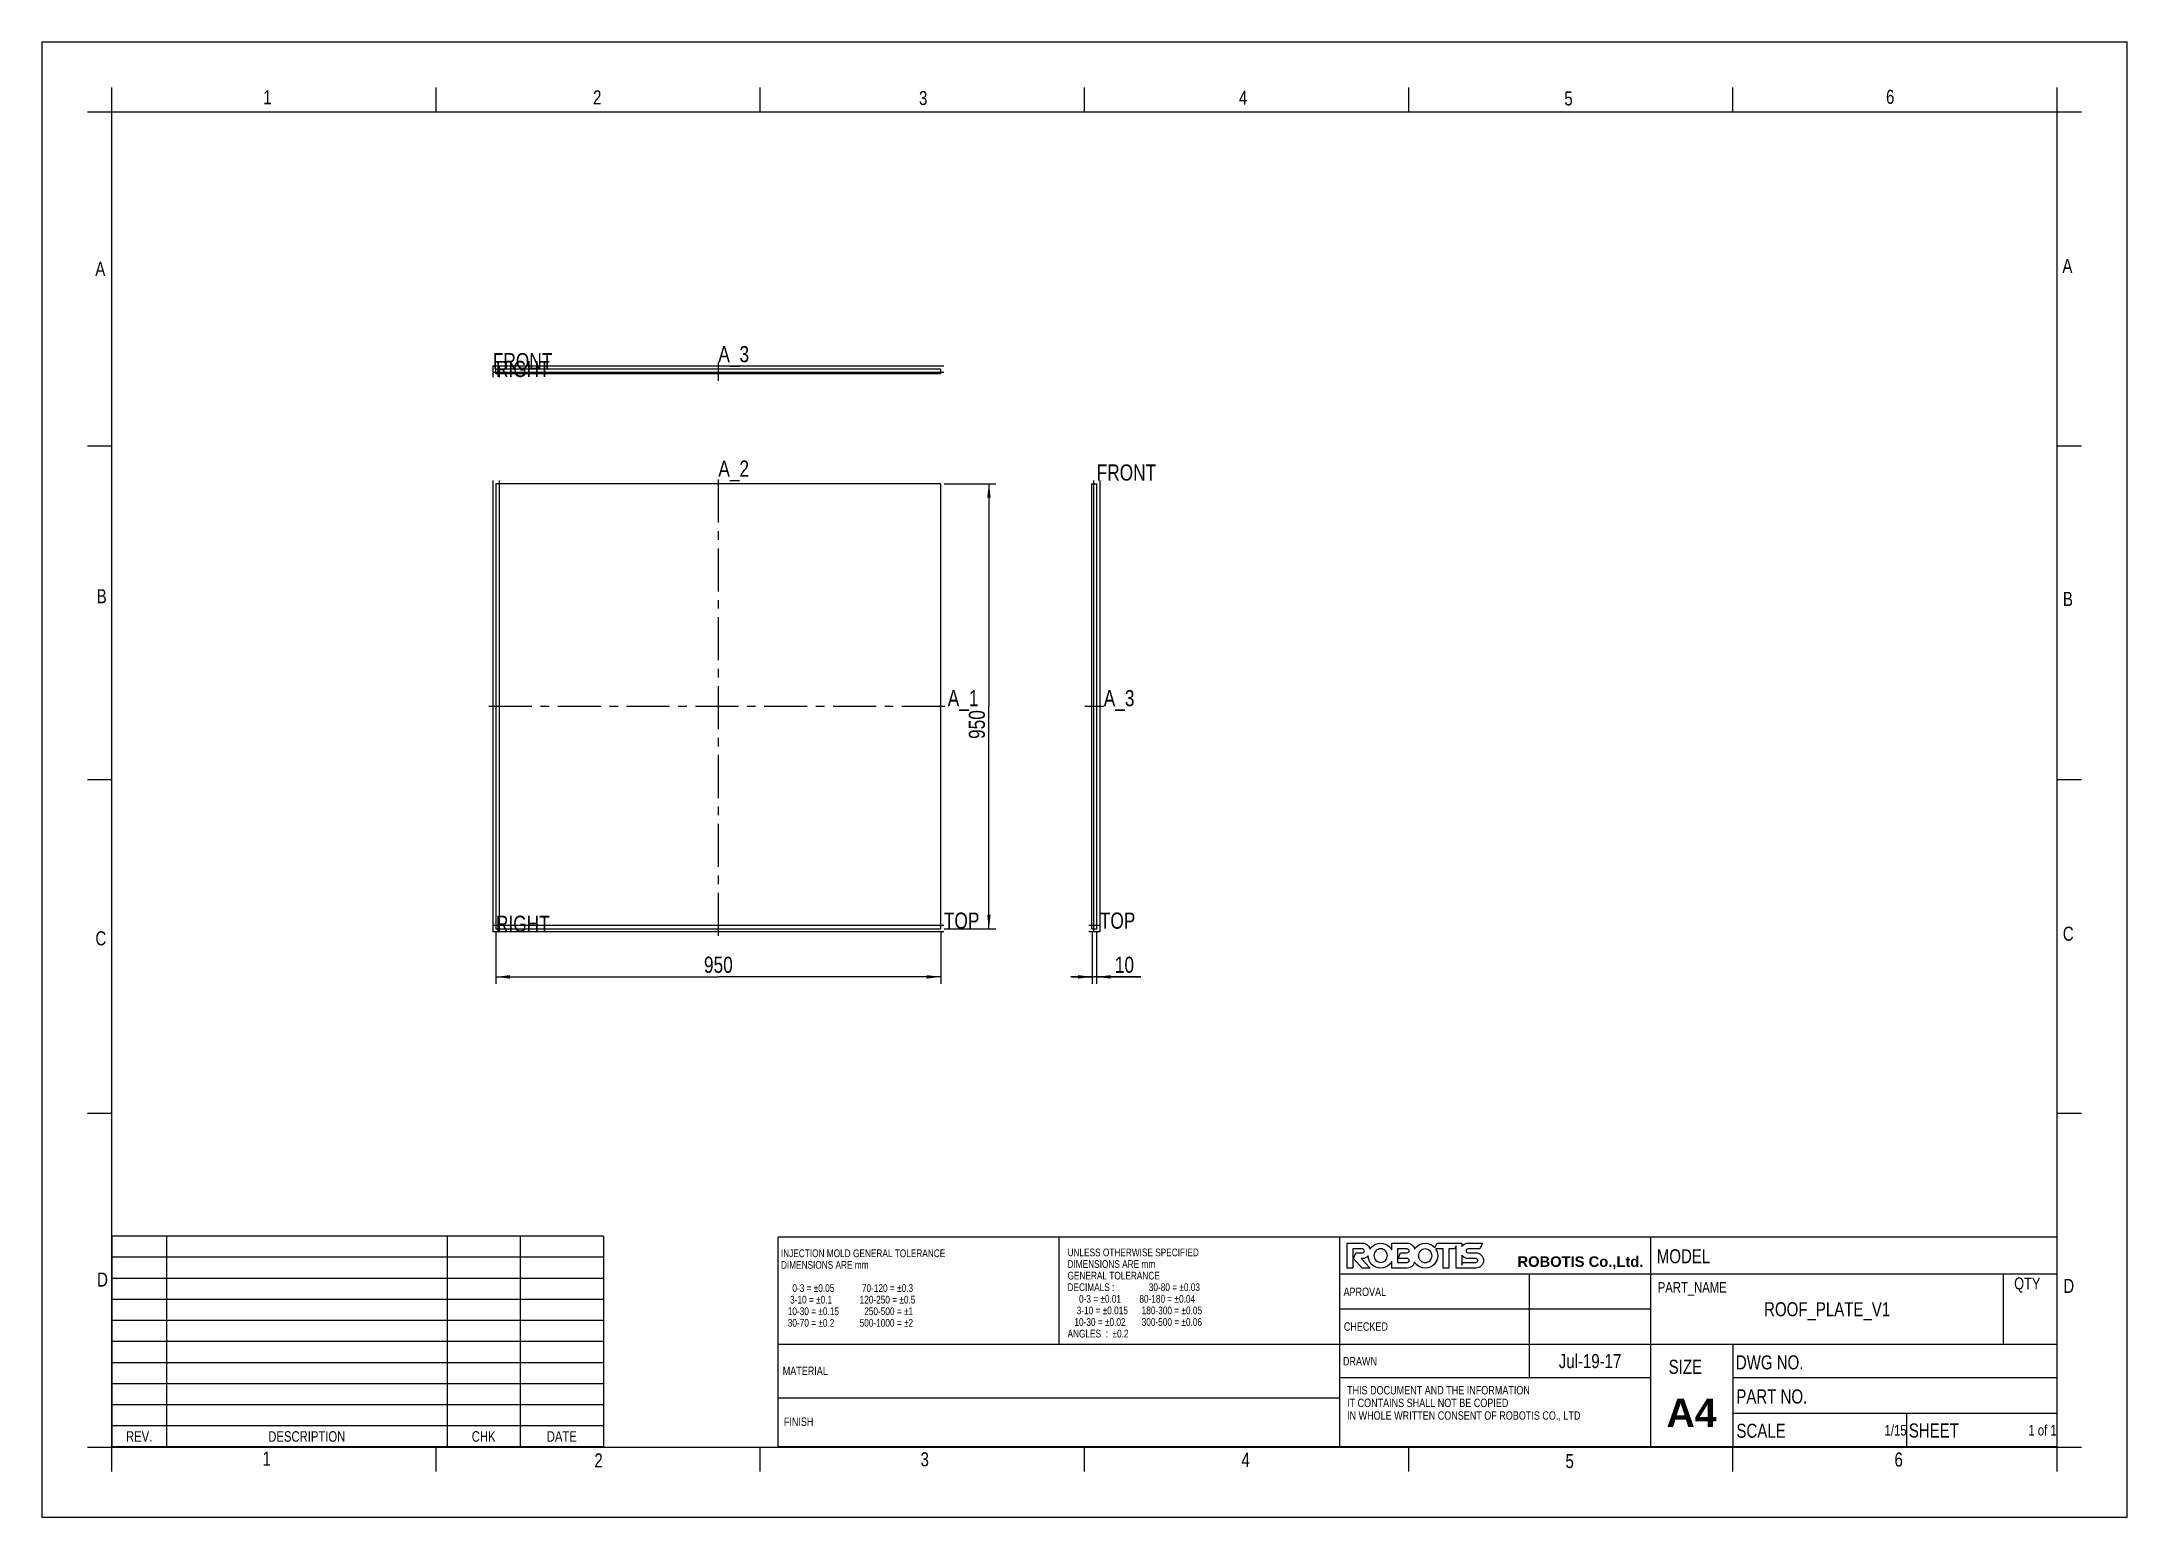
# Model space of a CAD drawing. Header units: millimetres. Extents: x 0 to 297, y 0 to 210.
import ezdxf

# ---------------------------------------------------------------- set-up
doc = ezdxf.new("R2010")
doc.units = ezdxf.units.MM
doc.header["$LTSCALE"] = 16.335
doc.linetypes.add('CENTER', pattern=[0.6, 0.375, -0.075, 0.075, -0.075])
doc.layers.get('0').update_dxf_attribs({"linetype": 'CONTINUOUS'})
doc.layers.add('01___PRT_ALL_DTM_PLN', color=7, linetype='CONTINUOUS')
doc.layers.add('02___PRT_ALL_AXES', color=7, linetype='CONTINUOUS')
doc.styles.get("Standard").update_dxf_attribs({"font": 'txt', "width": 0.8})
doc.styles.add('TEXTSTYLE_3', font='arialbd.ttf')
doc.dimstyles.new('DIMSTYLE_1', dxfattribs={"dimtxt": 2.3, "dimasz": 2, "dimexe": 1, "dimexo": 0.5, "dimgap": 0.575, "dimtad": 1, "dimlfac": 15, "dimdsep": 46, "dimtxsty": 'Standard', "dimblk": '_FILLED', "dimblk1": '_FILLED', "dimblk2": '_FILLED', "dimcen": 0.09, "dimadec": 0, "dimazin": 0, "dimtp": 0.8, "dimtm": 0.8, "dimtfac": 1, "dimtofl": 0, "dimtmove": 0, "dimatfit": 3, "dimldrblk": '_FILLED', "dimfxl": 1, "dimtolj": 1, "dimarcsym": 0})
doc.dimstyles.new('DIMSTYLE_2', dxfattribs={"dimtxt": 2.3, "dimasz": 2, "dimexe": 1, "dimexo": 0.5, "dimgap": 0.575, "dimtad": 1, "dimlfac": 15, "dimdsep": 46, "dimtxsty": 'Standard', "dimblk": '_FILLED', "dimblk1": '_FILLED', "dimblk2": '_FILLED', "dimcen": 0.09, "dimadec": 0, "dimazin": 0, "dimtp": 0.2, "dimtm": 0.2, "dimtfac": 1, "dimtofl": 0, "dimtmove": 0, "dimatfit": 3, "dimldrblk": '_FILLED', "dimfxl": 1, "dimtolj": 1, "dimarcsym": 0})

# ---------------------------------------------------------------- blocks, each defined once
blk = doc.blocks.new('_FILLED')
at = {"color": 0, "linetype": 'ByBlock'}
blk.add_solid([(0, 0), (-1, 0.125), (-1, -0.125)], dxfattribs=at)
blk = doc.blocks.new('*D1')
at = {"color": 2, "linetype": 'Continuous'}
for p, q in [((64.69, 83.26), (64.69, 75.91)), ((128.02, 83.26), (128.02, 75.91)), ((64.69, 76.91), (96.36, 76.91)), ((128.02, 76.91), (96.36, 76.91))]:
    blk.add_line(p, q, dxfattribs=at)
at = {"color": 2, "linetype": 'Continuous', "xscale": 2, "yscale": 2, "zscale": 2, "rotation": 180}
blk.add_blockref('_FILLED', (64.69, 76.91), dxfattribs=at)
at = {"color": 2, "linetype": 'Continuous', "xscale": 2, "yscale": 2, "zscale": 2}
blk.add_blockref('_FILLED', (128.02, 76.91), dxfattribs=at)
at = {"color": 2, "linetype": 'Continuous', "insert": (96.36, 79.78), "char_height": 2.3, "width": 5.52, "attachment_point": 2, "line_spacing_factor": 0.9}
blk.add_mtext('950', dxfattribs=at)
blk = doc.blocks.new('*D2')
at = {"color": 2, "linetype": 'Continuous'}
for p, q in [((128.52, 147.1), (135.89, 147.1)), ((134.89, 147.1), (134.89, 115.43)), ((134.89, 83.76), (134.89, 115.43)), ((128.52, 83.76), (135.89, 83.76))]:
    blk.add_line(p, q, dxfattribs=at)
at = {"color": 2, "linetype": 'Continuous', "xscale": 2, "yscale": 2, "zscale": 2}
for p, rotation in [((134.89, 147.1), 90), ((134.89, 83.76), 270)]:
    blk.add_blockref('_FILLED', p, dxfattribs=dict(at, rotation=rotation))
at = {"color": 2, "linetype": 'Continuous', "insert": (132.02, 112.82), "char_height": 2.3, "width": 5.52, "attachment_point": 2, "rotation": 90, "line_spacing_factor": 0.9}
blk.add_mtext('950', dxfattribs=at)
blk = doc.blocks.new('*D3')
at = {"color": 2, "linetype": 'Continuous'}
for p, q in [((149.57, 83.26), (149.57, 75.91)), ((150.23, 83.26), (150.23, 75.91)), ((149.57, 76.91), (146.57, 76.91)), ((146.57, 76.91), (149.9, 76.91)), ((156.5, 76.91), (149.9, 76.91)), ((150.23, 76.91), (156.5, 76.91))]:
    blk.add_line(p, q, dxfattribs=at)
at = {"color": 2, "linetype": 'Continuous', "xscale": 2, "yscale": 2, "zscale": 2}
blk.add_blockref('_FILLED', (149.57, 76.91), dxfattribs=at)
at = {"color": 2, "linetype": 'Continuous', "xscale": 2, "yscale": 2, "zscale": 2, "rotation": 180}
blk.add_blockref('_FILLED', (150.23, 76.91), dxfattribs=at)
at = {"color": 2, "linetype": 'Continuous', "insert": (152.82, 79.78), "char_height": 2.3, "width": 3.68, "attachment_point": 1, "line_spacing_factor": 0.9}
blk.add_mtext('10', dxfattribs=at)
blk = doc.blocks.new('*T4')
at = {"color": 7, "linetype": 'Continuous'}
for p, q in [((182.12, 29.84), (0, 29.84)), ((0, 0), (0, 29.84)), ((40, 14.61), (40, 29.84)), ((80, 0), (80, 29.84)), ((124.25, 0), (124.25, 29.84)), ((182.12, 0), (182.12, 29.84)), ((182.12, 24.61), (80, 24.61)), ((107, 9.84), (107, 24.61)), ((174.5, 14.61), (174.5, 24.61)), ((124.25, 19.61), (80, 19.61)), ((182.12, 14.61), (0, 14.61)), ((136, 0), (136, 14.61)), ((124.25, 9.84), (80, 9.84)), ((182.12, 9.84), (136, 9.84)), ((80, 6.95), (0, 6.95)), ((182.12, 4.77), (136, 4.77)), ((160.75, 0), (160.75, 4.77)), ((182.12, 0), (0, 0))]:
    blk.add_line(p, q, dxfattribs=at)
at = {"color": 7, "linetype": 'Continuous', "line_spacing_factor": 0.9}
for s, insert, char_height, width, attachment_point in [(' \\P INJECTION MOLD GENERAL TOLERANCE\\P DIMENSIONS ARE mm\\P  \\P      0-3 = \\Fgdt;{\\Fgdt;`}\\Ftxt;0.05            70-120 = \\Fgdt;{\\Fgdt;`}\\Ftxt;0.3\\P     3-10 = \\Fgdt;{\\Fgdt;`}\\Ftxt;0.1            120-250 = \\Fgdt;{\\Fgdt;`}\\Ftxt;0.5 \\P    10-30 = \\Fgdt;{\\Fgdt;`}\\Ftxt;0.15           250-500 = \\Fgdt;{\\Fgdt;`}\\Ftxt;1\\P    30-70 = \\Fgdt;{\\Fgdt;`}\\Ftxt;0.2           500-1000 = \\Fgdt;{\\Fgdt;`}\\Ftxt;2 \\P   \\P \\P \\P ', (0.06, 29.77), 1.1, 77.2933, 1), ('ROOF_PLATE_V1', (149.38, 20.61), 2, 41.6, 2), ('Jul-19-17', (115.62, 13.23), 2, 28.8, 2), ('1/15', (160.69, 3.13), 1.5, 9.6, 3), ('1 of 1', (182.06, 3.13), 1.5, 14.4, 3)]:
    blk.add_mtext(s, dxfattribs=dict(at, insert=insert, char_height=char_height, width=width, attachment_point=attachment_point))
blk = doc.blocks.new('*T5')
at = {"color": 7, "linetype": 'Continuous'}
for p, q in [((70, 0), (0, 0)), ((0, 0), (0, -30)), ((7.75, 0), (7.75, -30)), ((47.75, 0), (47.75, -30)), ((58.125, 0), (58.125, -30)), ((70, 0), (70, -30)), ((70, -3), (0, -3)), ((70, -6), (0, -6)), ((70, -9), (0, -9)), ((70, -12), (0, -12)), ((70, -15), (0, -15)), ((70, -18), (0, -18)), ((70, -21), (0, -21)), ((70, -24), (0, -24)), ((70, -27), (0, -27)), ((70, -30), (0, -30))]:
    blk.add_line(p, q, dxfattribs=at)
at = {"color": 7, "linetype": 'Continuous', "char_height": 1.5, "attachment_point": 2, "line_spacing_factor": 0.9}
for s, insert, width in [('REV.', (3.875, -27.75), 9.6), ('DESCRIPTION', (27.75, -27.75), 26.4), ('CHK', (52.9375, -27.75), 7.2), ('DATE', (64.0625, -27.75), 9.6)]:
    blk.add_mtext(s, dxfattribs=dict(at, insert=insert, width=width))

msp = doc.modelspace()

# ---------------------------------------------------------------- linework, layer by layer
at = {"color": 7, "linetype": 'Continuous'}
for p, q in [((0, 210), (0, 0)), ((0, 210), (297, 210)), ((297, 0), (297, 210)), ((10, 6.5), (10, 203.5)), ((56.16667, 200), (56.16667, 203.5)), ((102.33333, 200), (102.33333, 203.5)), ((148.5, 200), (148.5, 203.5)), ((194.66667, 200), (194.66667, 203.5)), ((240.83333, 200), (240.83333, 203.5)), ((287, 6.5), (287, 203.5)), ((6.5, 200), (290.5, 200)), ((64.69116, 162.72348), (64.69116, 163.39015)), ((128.02449, 163.39015), (64.69116, 163.39015)), ((128.02449, 162.72348), (128.02449, 163.39015)), ((128.02449, 162.72348), (64.69116, 162.72348)), ((6.5, 152.5), (10, 152.5)), ((287, 152.5), (290.5, 152.5)), ((64.69116, 147.0951), (64.69116, 83.76177)), ((128.02449, 147.0951), (64.69116, 147.0951)), ((128.02449, 83.76177), (128.02449, 147.0951)), ((149.5675, 83.76177), (149.5675, 147.0951)), ((149.5675, 147.0951), (150.23417, 147.0951)), ((150.23417, 83.76177), (150.23417, 147.0951)), ((6.5, 105), (10, 105)), ((287, 105), (290.5, 105)), ((64.69116, 83.76177), (128.02449, 83.76177)), ((149.5675, 83.76177), (150.23417, 83.76177)), ((6.5, 57.5), (10, 57.5)), ((287, 57.5), (290.5, 57.5)), ((6.5, 10), (290.5, 10)), ((56.16667, 6.5), (56.16667, 10)), ((102.33333, 6.5), (102.33333, 10)), ((148.5, 6.5), (148.5, 10)), ((194.66667, 6.5), (194.66667, 10)), ((240.83333, 6.5), (240.83333, 10)), ((0, 0), (297, 0))]:
    msp.add_line(p, q, dxfattribs=at)
for points, knots in [([(204.99876, 37.32258), (204.78566, 37.53545), (204.52867, 37.64185), (204.22825, 37.64185), (204.22825, 37.64185), (203.113, 37.64185), (203.113, 37.64185), (203.03503, 37.64185), (202.96912, 37.669), (202.91513, 37.72299), (202.86114, 37.77698), (202.83399, 37.84289), (202.83399, 37.92086), (202.83399, 37.99837), (202.86114, 38.06435), (202.91513, 38.1185), (202.96912, 38.17234), (203.03503, 38.19948), (203.113, 38.19948), (203.113, 38.19948), (204.78596, 38.19948), (204.78596, 38.19948), (204.78596, 38.19948), (205.19165, 39.01055), (205.19165, 39.01055), (205.19165, 39.01055), (203.113, 39.01055), (203.113, 39.01055), (202.81212, 39.01055), (202.55514, 38.90415), (202.34234, 38.69121), (202.2974, 38.64626), (202.25834, 38.59891), (202.22275, 38.54997), (202.22275, 38.54997), (202.22275, 39.01244), (202.22275, 39.01244), (202.22275, 39.01244), (201.41213, 39.01244), (201.41213, 39.01244), (201.41213, 39.01244), (201.41213, 39.01168), (201.41213, 39.01168), (201.41213, 39.01168), (198.7156, 39.01168), (198.7156, 39.01168), (198.7156, 39.01168), (198.38939, 38.35904), (198.38939, 38.35904), (198.35463, 38.40006), (198.31791, 38.44033), (198.27862, 38.47962), (197.93228, 38.82603), (197.51408, 38.99932), (197.02416, 38.99932), (196.5341, 38.99932), (196.11574, 38.82603), (195.7694, 38.47962), (195.67115, 38.38129), (195.5873, 38.27708), (195.51694, 38.16713), (195.47336, 38.36379), (195.37661, 38.53851), (195.22474, 38.69045), (195.01187, 38.9034), (194.75504, 39.00987), (194.45424, 39.00987), (194.45424, 39.00987), (192.24921, 39.00987), (192.24921, 39.00987), (192.24921, 39.00987), (192.24921, 38.06277), (192.24921, 38.06277), (192.16747, 38.21569), (192.06092, 38.35821), (191.92888, 38.49017), (191.58254, 38.83659), (191.16419, 39.00987), (190.67427, 39.00987), (190.18421, 39.00987), (189.766, 38.83659), (189.41966, 38.49017), (189.31508, 38.38566), (189.22655, 38.27444), (189.15363, 38.15673), (189.11118, 38.35776), (189.0136, 38.53579), (188.85909, 38.6903), (188.64622, 38.90325), (188.38939, 39.00987), (188.08859, 39.00987), (188.08859, 39.00987), (185.88356, 39.00987), (185.88356, 39.00987), (185.88356, 39.00987), (185.88356, 35.46148), (185.88356, 35.46148), (185.88356, 35.46148), (186.69403, 35.46148), (186.69403, 35.46148), (186.69403, 35.46148), (186.69403, 38.19926), (186.69403, 38.19926), (186.69403, 38.19926), (188.08904, 38.19926), (188.08904, 38.19926), (188.16671, 38.19926), (188.23254, 38.17219), (188.28668, 38.11789), (188.3409, 38.0636), (188.36805, 37.99732), (188.36805, 37.91935), (188.36805, 37.84138), (188.3409, 37.77525), (188.28668, 37.72095), (188.23269, 37.66666), (188.16671, 37.63952), (188.08904, 37.63952), (188.08904, 37.63952), (187.15091, 37.63952), (187.15091, 37.63952), (187.15091, 37.63952), (186.79598, 36.83018), (186.79598, 36.83018), (186.79598, 36.83018), (188.05308, 35.46148), (188.05308, 35.46148), (188.05308, 35.46148), (189.17882, 35.46148), (189.17882, 35.46148), (189.17882, 35.46148), (187.90724, 36.83018), (187.90724, 36.83018), (187.90724, 36.83018), (188.08965, 36.82905), (188.08965, 36.82905), (188.39007, 36.82905), (188.64667, 36.9356), (188.8594, 37.14862), (188.8741, 37.16348), (188.88722, 37.17893), (188.90094, 37.19424), (188.91067, 36.72205), (189.08305, 36.31764), (189.41966, 35.98103), (189.766, 35.63461), (190.18421, 35.46148), (190.67427, 35.46148), (191.16419, 35.46148), (191.58254, 35.63461), (191.92888, 35.98103), (192.06092, 36.11314), (192.16747, 36.25566), (192.24921, 36.40858), (192.24921, 36.40858), (192.24921, 35.46148), (192.24921, 35.46148), (192.24921, 35.46148), (194.45424, 35.46148), (194.45424, 35.46148), (194.75504, 35.46148), (195.01187, 35.56788), (195.22474, 35.78075), (195.37269, 35.92877), (195.468, 36.09844), (195.51325, 36.28891), (195.58428, 36.17686), (195.66949, 36.07054), (195.7694, 35.97047), (196.11574, 35.62406), (196.5341, 35.451), (197.02416, 35.451), (197.51408, 35.451), (197.93228, 35.62406), (198.27862, 35.97047), (198.62489, 36.31689), (198.7981, 36.73502), (198.7981, 37.22516), (198.7981, 37.59043), (198.70173, 37.91573), (198.50929, 38.20122), (198.50929, 38.20122), (199.55563, 38.20122), (199.55563, 38.20122), (199.55563, 38.20122), (199.55563, 35.46352), (199.55563, 35.46352), (199.55563, 35.46352), (200.3676, 35.46352), (200.3676, 35.46352), (200.3676, 35.46352), (200.3676, 38.20122), (200.3676, 38.20122), (200.3676, 38.20122), (201.20235, 38.20122), (201.20235, 38.20122), (201.20235, 38.20122), (201.41213, 38.62131), (201.41213, 38.62131), (201.41213, 38.62131), (201.41213, 35.46412), (201.41213, 35.46412), (201.41213, 35.46412), (202.02428, 35.46412), (202.02428, 35.46412), (202.02428, 35.46412), (202.02383, 35.46306), (202.02383, 35.46306), (202.02383, 35.46306), (202.24085, 35.46306), (202.24085, 35.46306), (202.24235, 35.46306), (202.24326, 35.46269), (202.24477, 35.46269), (202.24477, 35.46269), (202.2416, 35.46223), (202.2416, 35.46223), (202.2416, 35.46223), (204.22825, 35.46223), (204.22825, 35.46223), (204.52867, 35.46223), (204.78566, 35.56863), (204.99876, 35.78158), (205.21125, 35.99445), (205.31788, 36.25136), (205.31788, 36.55208), (205.31788, 36.85288), (205.21125, 37.10964), (204.99876, 37.32258)], [0, 0, 0, 0, 1, 1, 1, 2, 2, 2, 3, 3, 3, 4, 4, 4, 5, 5, 5, 6, 6, 6, 7, 7, 7, 8, 8, 8, 9, 9, 9, 10, 10, 10, 11, 11, 11, 12, 12, 12, 13, 13, 13, 14, 14, 14, 15, 15, 15, 16, 16, 16, 17, 17, 17, 18, 18, 18, 19, 19, 19, 20, 20, 20, 21, 21, 21, 22, 22, 22, 23, 23, 23, 24, 24, 24, 25, 25, 25, 26, 26, 26, 27, 27, 27, 28, 28, 28, 29, 29, 29, 30, 30, 30, 31, 31, 31, 32, 32, 32, 33, 33, 33, 34, 34, 34, 35, 35, 35, 36, 36, 36, 37, 37, 37, 38, 38, 38, 39, 39, 39, 40, 40, 40, 41, 41, 41, 42, 42, 42, 43, 43, 43, 44, 44, 44, 45, 45, 45, 46, 46, 46, 47, 47, 47, 48, 48, 48, 49, 49, 49, 50, 50, 50, 51, 51, 51, 52, 52, 52, 53, 53, 53, 54, 54, 54, 55, 55, 55, 56, 56, 56, 57, 57, 57, 58, 58, 58, 59, 59, 59, 60, 60, 60, 61, 61, 61, 62, 62, 62, 63, 63, 63, 64, 64, 64, 65, 65, 65, 66, 66, 66, 67, 67, 67, 68, 68, 68, 69, 69, 69, 70, 70, 70, 71, 71, 71, 72, 72, 72, 73, 73, 73, 74, 74, 74, 75, 75, 75, 76, 76, 76, 76]), ([(191.3564, 36.55359), (191.16871, 36.36583), (190.94129, 36.27202), (190.67427, 36.27202), (190.4105, 36.27202), (190.18391, 36.36583), (189.99464, 36.55359), (189.80529, 36.74112), (189.71058, 36.9684), (189.71058, 37.23564), (189.71058, 37.5028), (189.80529, 37.73008), (189.99464, 37.91776), (190.18391, 38.10553), (190.4105, 38.19926), (190.67427, 38.19926), (190.94129, 38.19926), (191.16871, 38.10553), (191.3564, 37.91776), (191.54409, 37.73008), (191.63782, 37.5028), (191.63782, 37.23564), (191.63782, 36.9684), (191.54409, 36.74112), (191.3564, 36.55359)], [0, 0, 0, 0, 1, 1, 1, 2, 2, 2, 3, 3, 3, 4, 4, 4, 5, 5, 5, 6, 6, 6, 7, 7, 7, 8, 8, 8, 8]), ([(194.45469, 36.82905), (194.53251, 36.82905), (194.59834, 36.80205), (194.65248, 36.74806), (194.70647, 36.69407), (194.73362, 36.62809), (194.73362, 36.5505), (194.73362, 36.47283), (194.70647, 36.407), (194.65248, 36.35301), (194.59834, 36.29902), (194.53251, 36.27202), (194.45469, 36.27202), (194.45469, 36.27202), (193.05983, 36.27202), (193.05983, 36.27202), (193.05983, 36.27202), (193.05983, 38.19926), (193.05983, 38.19926), (193.05983, 38.19926), (194.45469, 38.19926), (194.45469, 38.19926), (194.53251, 38.19926), (194.59834, 38.17219), (194.65248, 38.11789), (194.70647, 38.0636), (194.73362, 37.99732), (194.73362, 37.91935), (194.73362, 37.84138), (194.70647, 37.77525), (194.65248, 37.72095), (194.59834, 37.66666), (194.53251, 37.63952), (194.45469, 37.63952), (194.45469, 37.63952), (193.51664, 37.63952), (193.51664, 37.63952), (193.51664, 37.63952), (193.16163, 36.82905), (193.16163, 36.82905), (193.16163, 36.82905), (194.45469, 36.82905), (194.45469, 36.82905)], [0, 0, 0, 0, 1, 1, 1, 2, 2, 2, 3, 3, 3, 4, 4, 4, 5, 5, 5, 6, 6, 6, 7, 7, 7, 8, 8, 8, 9, 9, 9, 10, 10, 10, 11, 11, 11, 12, 12, 12, 13, 13, 13, 14, 14, 14, 14]), ([(197.70629, 36.54303), (197.5186, 36.35527), (197.29118, 36.26147), (197.02416, 36.26147), (196.76032, 36.26147), (196.53364, 36.35527), (196.34438, 36.54303), (196.15503, 36.73057), (196.06047, 36.95799), (196.06047, 37.22516), (196.06047, 37.4921), (196.15503, 37.71952), (196.34438, 37.90728), (196.53364, 38.09497), (196.76032, 38.1887), (197.02416, 38.1887), (197.29118, 38.1887), (197.5186, 38.09497), (197.70629, 37.90728), (197.89382, 37.71952), (197.9877, 37.4921), (197.9877, 37.22516), (197.9877, 36.95799), (197.89382, 36.73057), (197.70629, 36.54303)], [0, 0, 0, 0, 1, 1, 1, 2, 2, 2, 3, 3, 3, 4, 4, 4, 5, 5, 5, 6, 6, 6, 7, 7, 7, 8, 8, 8, 8]), ([(204.42582, 36.35444), (204.37153, 36.3003), (204.30562, 36.27345), (204.22825, 36.27345), (204.22825, 36.27345), (202.4268, 36.27345), (202.4268, 36.27345), (202.4268, 36.27345), (202.4268, 36.27315), (202.4268, 36.27315), (202.4268, 36.27315), (202.22275, 35.86294), (202.22275, 35.86294), (202.22275, 35.86294), (202.22275, 37.29144), (202.22275, 37.29144), (202.25834, 37.24258), (202.2974, 37.19507), (202.34234, 37.1502), (202.55514, 36.93733), (202.81212, 36.83093), (203.113, 36.83093), (203.113, 36.83093), (204.22825, 36.83093), (204.22825, 36.83093), (204.30562, 36.83093), (204.37153, 36.80394), (204.42582, 36.7498), (204.47981, 36.69565), (204.50665, 36.62983), (204.50665, 36.55208), (204.50665, 36.47426), (204.47981, 36.40828), (204.42582, 36.35444)], [0, 0, 0, 0, 1, 1, 1, 2, 2, 2, 3, 3, 3, 4, 4, 4, 5, 5, 5, 6, 6, 6, 7, 7, 7, 8, 8, 8, 9, 9, 9, 10, 10, 10, 11, 11, 11, 11])]:
    msp.add_open_spline(points, degree=3, knots=knots, dxfattribs=at)
at = {"layer": '01___PRT_ALL_DTM_PLN', "color": 9, "linetype": 'Continuous'}
for p, q in [((128.47234, 163.83565), (64.24331, 163.83565)), ((64.24566, 163.83799), (64.24566, 162.27563)), ((64.24566, 147.54295), (64.24566, 83.31392)), ((150.67967, 147.54295), (150.67967, 83.31392)), ((128.47234, 83.31627), (64.24331, 83.31627)), ((150.68201, 83.31627), (149.11965, 83.31627))]:
    msp.add_line(p, q, dxfattribs=at)
at = {"layer": '01___PRT_ALL_DTM_PLN', "color": 7, "linetype": 'Continuous'}
for p, q in [((65.13666, 163.83799), (65.13666, 162.27563)), ((128.47234, 162.94465), (64.24331, 162.94465)), ((65.13666, 147.54295), (65.13666, 83.31392)), ((149.78867, 147.54295), (149.78867, 83.31392)), ((128.47234, 84.20727), (64.24331, 84.20727)), ((150.68201, 84.20727), (149.11965, 84.20727))]:
    msp.add_line(p, q, dxfattribs=at)
at = {"layer": '02___PRT_ALL_AXES', "color": 7, "linetype": 'CENTER'}
for p, q in [((96.35782, 161.72348), (96.35782, 164.39015)), ((96.35782, 82.76177), (96.35782, 148.0951)), ((63.69116, 115.42844), (129.02449, 115.42844)), ((148.5675, 115.42844), (151.23417, 115.42844))]:
    msp.add_line(p, q, dxfattribs=at)

# ---------------------------------------------------------------- block references
for name, p in [('*T5', (10.00128, 40.0002)), ('*T4', (104.87804, 10.00067))]:
    msp.add_blockref(name, p)

# ---------------------------------------------------------------- texts
at = {"color": 2, "linetype": 'Continuous', "char_height": 2, "width": 1.6, "attachment_point": 1, "line_spacing_factor": 0.9}
for s, insert in [('1', (31.54427, 203.10221)), ('2', (78.51445, 203.08363)), ('3', (124.93224, 202.98647)), ('4', (170.49404, 203.0418)), ('5', (216.82742, 202.93028)), ('6', (262.64429, 203.16258)), ('A', (7.63055, 178.67913)), ('A', (287.75901, 179.08184)), ('B', (7.82975, 132.08088)), ('B', (287.8338, 131.6918)), ('C', (7.64595, 83.39643)), ('C', (287.81618, 84.05271)), ('D', (7.88851, 34.83164)), ('D', (287.90001, 33.92346)), ('1', (31.43419, 9.33411)), ('2', (78.70155, 9.10044)), ('3', (125.15329, 9.25109)), ('4', (170.84663, 9.17701)), ('5', (216.99649, 9.00333)), ('6', (263.84892, 9.21112))]:
    msp.add_mtext(s, dxfattribs=dict(at, insert=insert))
at = {"color": 7, "linetype": 'Continuous', "attachment_point": 1, "line_spacing_factor": 0.9}
for s, insert, char_height, width in [('UNLESS OTHERWISE SPECIFIED\\PDIMENSIONS ARE mm\\PGENERAL TOLERANCE\\PDECIMALS :               30-80 = \\Fgdt;{\\Fgdt;`}\\Ftxt;0.03\\P     0-3 = \\Fgdt;{\\Fgdt;`}\\Ftxt;0.01        80-180 = \\Fgdt;{\\Fgdt;`}\\Ftxt;0.04\\P    3-10 = \\Fgdt;{\\Fgdt;`}\\Ftxt;0.015      180-300 = \\Fgdt;{\\Fgdt;`}\\Ftxt;0.05\\P   10-30 = \\Fgdt;{\\Fgdt;`}\\Ftxt;0.02       300-500 = \\Fgdt;{\\Fgdt;`}\\Ftxt;0.06 \\PANGLES  :  \\Fgdt;{\\Fgdt;`}\\Ftxt;0.2  ', (146.08355, 38.24207), 1.1, 35.1266667), ('MODEL', (229.99783, 38.14792), 2, 8), ('APROVAL', (185.38888, 32.68729), 1.2, 6.72), ('PART_NAME', (230.13901, 33.47227), 1.5, 10.8), ('QTY', (280.89105, 34.12054), 1.7, 4.08), ('CHECKED', (185.43496, 27.74184), 1.2, 6.72), ('MATERIAL', (105.52752, 21.44144), 1.2, 7.68), ('DRAWN', (185.30401, 22.80773), 1.2, 4.8), ('SIZE', (231.68615, 22.40933), 2, 6.4), ('DWG NO.', (241.25779, 23.0435), 2, 11.2), ('THIS DOCUMENT AND THE INFORMATION \\PIT CONTAINS SHALL NOT BE COPIED\\PIN WHOLE WRITTEN CONSENT OF ROBOTIS CO., LTD', (185.89177, 18.68281), 1.2, 42.24), ('PART NO.', (241.32326, 18.19087), 2, 12.8), ('FINISH', (105.68546, 14.19574), 1.2, 5.76), ('SCALE', (241.34205, 13.31304), 2, 8), ('SHEET', (265.88971, 13.34682), 2, 8)]:
    msp.add_mtext(s, dxfattribs=dict(at, insert=insert, char_height=char_height, width=width))
at = {"color": 7, "linetype": 'Continuous', "attachment_point": 1, "line_spacing_factor": 0.9, "style": 'TEXTSTYLE_3'}
for s, insert, char_height, width in [('ROBOTIS Co.,Ltd.', (210.1626, 37.13594), 1.5, 17.8884758), ('A4', (231.37994, 16.85952), 4, 7.1375465)]:
    msp.add_mtext(s, dxfattribs=dict(at, insert=insert, char_height=char_height, width=width))
at = {"layer": '01___PRT_ALL_DTM_PLN', "color": 7, "linetype": 'Continuous', "char_height": 2.3, "attachment_point": 1, "line_spacing_factor": 0.9}
for s, insert, width in [('FRONT', (64.24331, 165.69015), 9.2), ('RIGHT', (64.69116, 164.57563), 9.2), ('FRONT', (150.23417, 149.84295), 9.2), ('RIGHT', (64.69116, 85.61392), 9.2), ('TOP', (128.47234, 86.06177), 5.52), ('TOP', (150.68201, 86.06177), 5.52)]:
    msp.add_mtext(s, dxfattribs=dict(at, insert=insert, width=width))
at = {"layer": '02___PRT_ALL_AXES', "color": 7, "linetype": 'Continuous', "char_height": 2.3, "width": 5.52, "attachment_point": 1, "line_spacing_factor": 0.9}
for s, insert in [('A_3', (96.35782, 166.69015)), ('A_2', (96.35782, 150.3951)), ('A_1', (129.02449, 117.72844)), ('A_3', (151.23417, 117.72844))]:
    msp.add_mtext(s, dxfattribs=dict(at, insert=insert))

# ---------------------------------------------------------------- dimensions: what is measured, and where the dimension line sits
at = {"color": 2, "linetype": 'Continuous'}
dim = msp.add_linear_dim(base=(134.89048, 147.0951), p1=(128.02449, 83.76177), p2=(128.02449, 147.0951), angle=90, dimstyle='DIMSTYLE_1', dxfattribs=at)
dim.commit()
dim.dimension.update_dxf_attribs({"geometry": '*D2', "text_midpoint": (134.89048, 112.81709), "dimtype": 160})
for base, p1, p2, dimstyle, picture, middle in [((128.02449, 76.90939), (64.69116, 83.76177), (128.02449, 83.76177), 'DIMSTYLE_1', '*D1', (96.35782, 76.90939)), ((150.23417, 76.90939), (149.5675, 83.76177), (150.23417, 83.76177), 'DIMSTYLE_2', '*D3', (154.89022, 76.90939))]:
    dim = msp.add_linear_dim(base=base, p1=p1, p2=p2, dimstyle=dimstyle, dxfattribs=at)
    dim.commit()
    dim.dimension.update_dxf_attribs({"geometry": picture, "text_midpoint": middle, "dimtype": 160})

doc.saveas('drawing.dxf')
